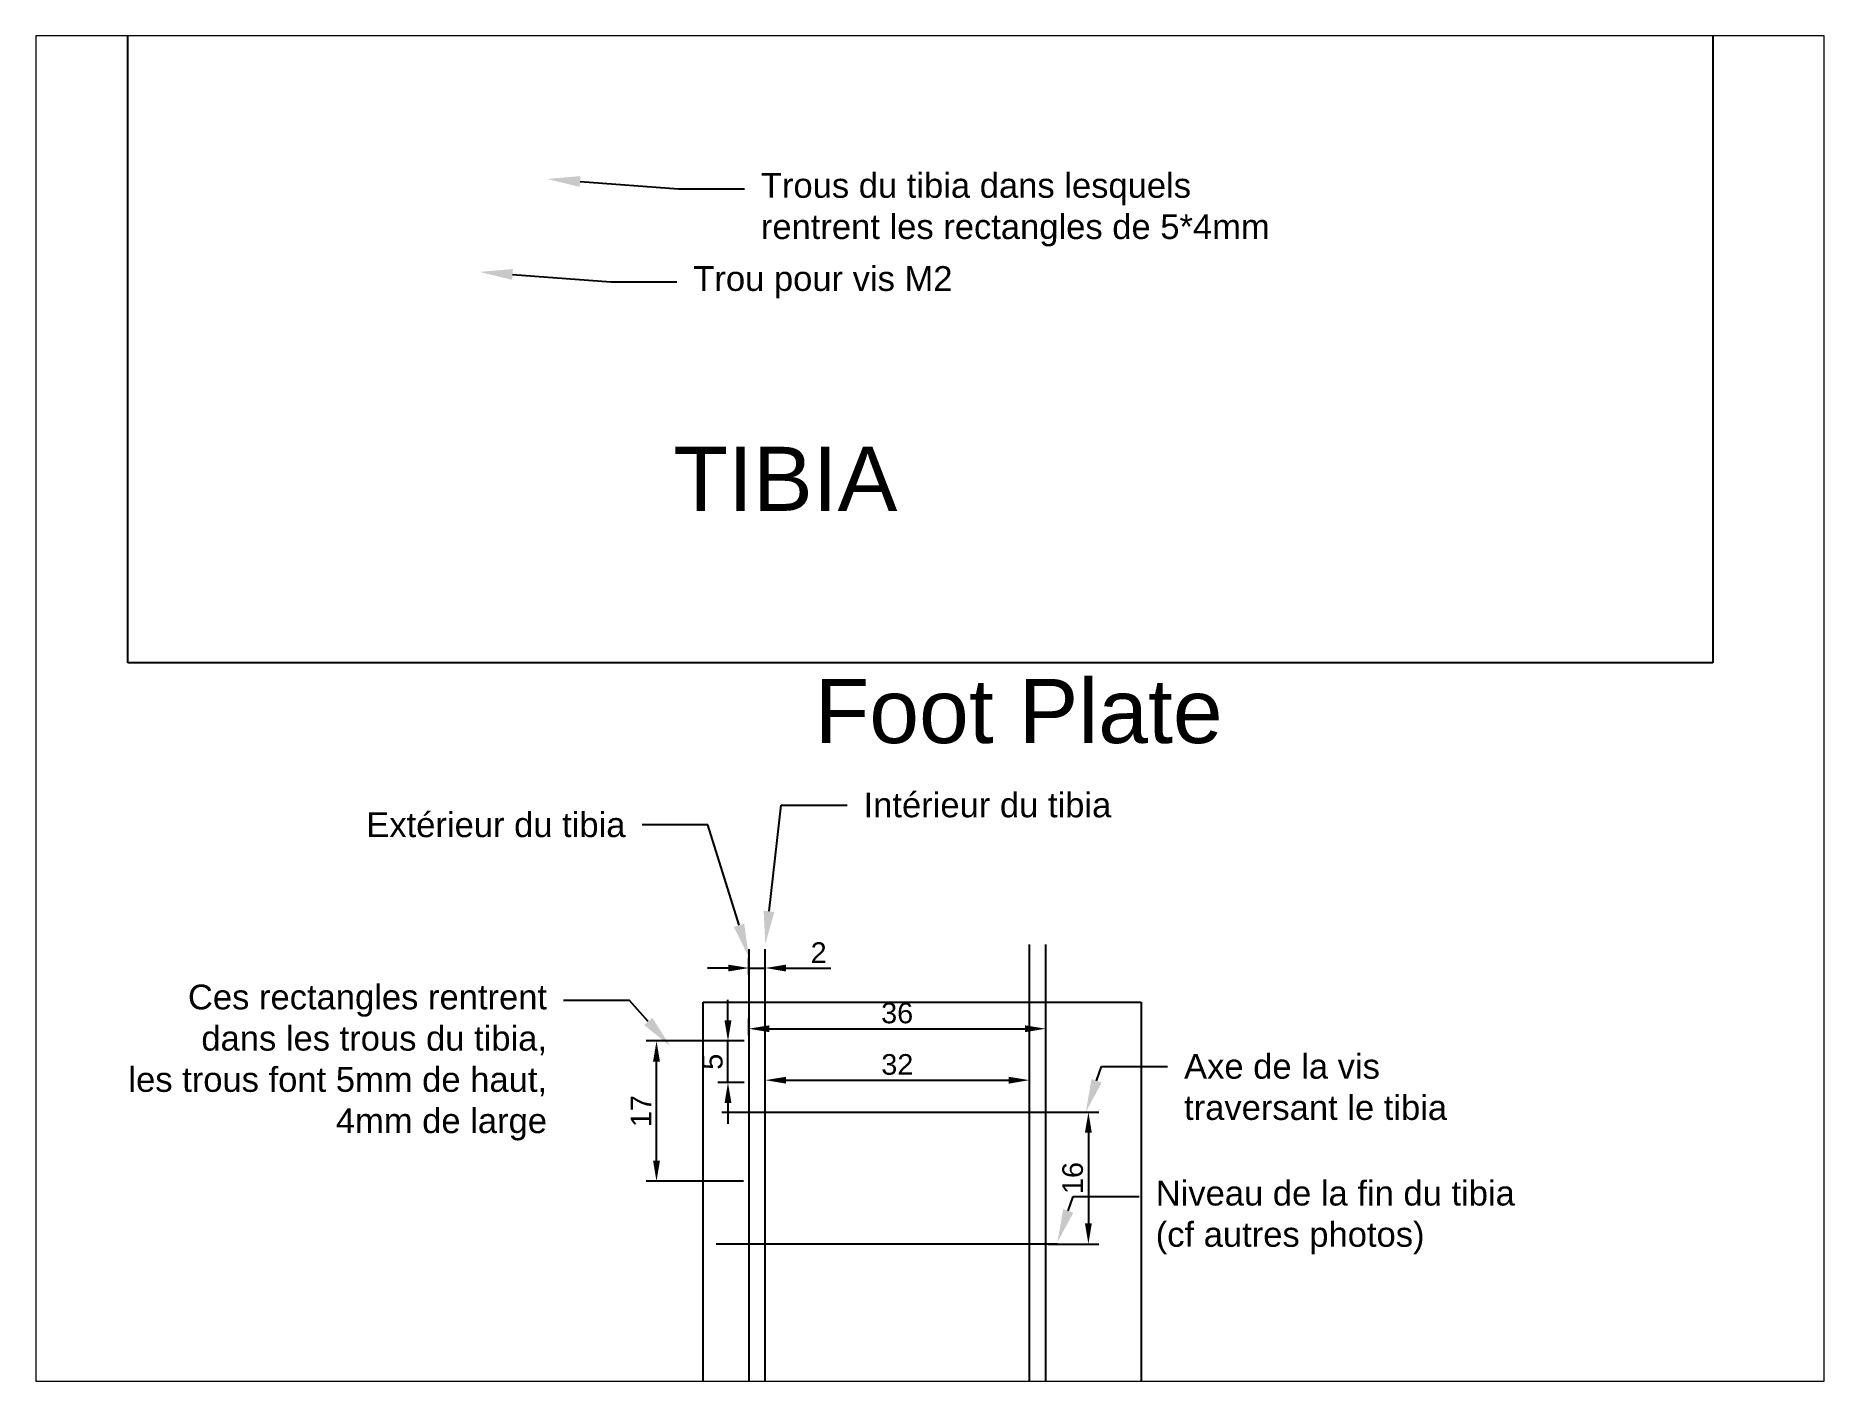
# Paper-space layout 'Layout1' of a CAD drawing. Header units: millimetres. Extents: x 1 to 257, y 1 to 194.
# The model-space entities are those that its viewports show. They can reach past a viewport. Long polylines and large blocks are cut down to what shows.
import ezdxf
from ezdxf import colors
from ezdxf.entities.mleader import LeaderData, LeaderLine
from ezdxf.math import Vec2, Vec3

# ---------------------------------------------------------------- set-up
doc = ezdxf.new("R2010")
doc.units = ezdxf.units.MM
doc.layers.add('Dimensions', color=5, linetype='Continuous')
doc.styles.get("Standard").update_dxf_attribs({"font": 'Arial.ttf'})
doc.dimstyles.new('ISO-25', dxfattribs={"dimtxt": 2.5, "dimasz": 2.5, "dimexe": 1.25, "dimexo": 0.625, "dimtad": 1, "dimtxsty": 'Standard', "dimcen": 2.5, "dimadec": 0, "dimazin": 0, "dimtfac": 1, "dimtmove": 0, "dimatfit": 3, "dimfxl": 1, "dimarcsym": 0})
picture_1 = doc.add_image_def('image1.png', size_in_pixel=(1060, 926))
picture_2 = doc.add_image_def('image2.png', size_in_pixel=(1184, 1566))

# ---------------------------------------------------------------- blocks, each defined once
blk = doc.blocks.new('*D1')
at = {"layer": 'Defpoints', "color": 0, "transparency": 16777216}
for p in [(-34.68, 72.42), (-70.71, 71.01), (-34.68, 71.01)]:
    blk.add_point(p, dxfattribs=at)
at = {"layer": 'Dimensions', "color": 0, "lineweight": -2, "transparency": 16777216}
for p, q in [((-70.71, 71.64), (-70.71, 73.67)), ((-68.21, 72.42), (-37.18, 72.42)), ((-34.68, 71.64), (-34.68, 73.67))]:
    blk.add_line(p, q, dxfattribs=at)
at = {"layer": 'Dimensions', "color": 0, "transparency": 16777216}
for points in [[(-68.21, 72.83), (-68.21, 72), (-70.71, 72.42)], [(-37.18, 72.83), (-37.18, 72), (-34.68, 72.42)]]:
    blk.add_solid(points, dxfattribs=at)
at = {"layer": 'Dimensions', "color": 0, "transparency": 16777216, "insert": (-52.7, 74.31), "char_height": 2.5, "attachment_point": 5}
blk.add_mtext('36', dxfattribs=at)
blk = doc.blocks.new('*D2')
at = {"layer": 'Defpoints', "color": 0, "transparency": 16777216}
for p in [(-36.66, 66.18), (-68.69, 64.27), (-36.66, 64.27)]:
    blk.add_point(p, dxfattribs=at)
at = {"layer": 'Dimensions', "color": 0, "lineweight": -2, "transparency": 16777216}
for p, q in [((-68.69, 64.89), (-68.69, 67.43)), ((-36.66, 64.89), (-36.66, 67.43)), ((-66.19, 66.18), (-39.16, 66.18))]:
    blk.add_line(p, q, dxfattribs=at)
at = {"layer": 'Dimensions', "color": 0, "transparency": 16777216}
for points in [[(-66.19, 66.59), (-66.19, 65.76), (-68.69, 66.18)], [(-39.16, 66.59), (-39.16, 65.76), (-36.66, 66.18)]]:
    blk.add_solid(points, dxfattribs=at)
at = {"layer": 'Dimensions', "color": 0, "transparency": 16777216, "insert": (-52.68, 68.07), "char_height": 2.5, "attachment_point": 5}
blk.add_mtext('32', dxfattribs=at)
blk = doc.blocks.new('*D5')
at = {"layer": 'Defpoints', "color": 0, "transparency": 16777216}
for p in [(-35.02, 62.31), (-35.02, 46.31), (-29.5, 46.31)]:
    blk.add_point(p, dxfattribs=at)
at = {"layer": 'Dimensions', "color": 0, "lineweight": -2, "transparency": 16777216}
for p, q in [((-34.39, 62.31), (-28.25, 62.31)), ((-29.5, 59.81), (-29.5, 48.81)), ((-34.39, 46.31), (-28.25, 46.31))]:
    blk.add_line(p, q, dxfattribs=at)
at = {"layer": 'Dimensions', "color": 0, "transparency": 16777216}
for points in [[(-29.92, 59.81), (-29.09, 59.81), (-29.5, 62.31)], [(-29.92, 48.81), (-29.09, 48.81), (-29.5, 46.31)]]:
    blk.add_solid(points, dxfattribs=at)
at = {"layer": 'Dimensions', "color": 0, "transparency": 16777216, "insert": (-31.4, 54.31), "char_height": 2.5, "attachment_point": 5, "rotation": 90}
blk.add_mtext('16', dxfattribs=at)
blk = doc.blocks.new('*D7')
at = {"layer": 'Defpoints', "color": 0, "transparency": 16777216}
for p in [(-73.22, 70.93), (-70.63, 70.93), (-70.63, 65.9)]:
    blk.add_point(p, dxfattribs=at)
at = {"layer": 'Dimensions', "color": 0, "lineweight": -2, "transparency": 16777216}
for p, q in [((-73.22, 73.43), (-73.22, 75.93)), ((-71.26, 70.93), (-74.47, 70.93)), ((-73.22, 65.9), (-73.22, 70.93)), ((-71.26, 65.9), (-74.47, 65.9)), ((-73.22, 63.4), (-73.22, 60.9))]:
    blk.add_line(p, q, dxfattribs=at)
at = {"layer": 'Dimensions', "color": 0, "transparency": 16777216}
for points in [[(-73.64, 73.43), (-72.8, 73.43), (-73.22, 70.93)], [(-73.64, 63.4), (-72.8, 63.4), (-73.22, 65.9)]]:
    blk.add_solid(points, dxfattribs=at)
at = {"layer": 'Dimensions', "color": 0, "transparency": 16777216, "insert": (-75.11, 68.41), "char_height": 2.5, "attachment_point": 5, "rotation": 90}
blk.add_mtext('5', dxfattribs=at)
blk = doc.blocks.new('*D11')
at = {"layer": 'Defpoints', "color": 0, "transparency": 16777216}
for p in [(-70.69, 78.33), (-68.69, 79.78), (-68.69, 78.33)]:
    blk.add_point(p, dxfattribs=at)
at = {"layer": 'Dimensions', "color": 0, "lineweight": -2, "transparency": 16777216}
for p, q in [((-70.69, 78.96), (-70.69, 81.03)), ((-68.69, 78.96), (-68.69, 81.03)), ((-73.19, 79.78), (-75.69, 79.78)), ((-70.69, 79.78), (-68.69, 79.78)), ((-66.19, 79.78), (-60.74, 79.78))]:
    blk.add_line(p, q, dxfattribs=at)
at = {"layer": 'Dimensions', "color": 0, "transparency": 16777216}
for points in [[(-73.19, 80.19), (-73.19, 79.36), (-70.69, 79.78)], [(-66.19, 80.19), (-66.19, 79.36), (-68.69, 79.78)]]:
    blk.add_solid(points, dxfattribs=at)
at = {"layer": 'Dimensions', "color": 0, "transparency": 16777216, "insert": (-62.22, 81.65), "char_height": 2.5, "attachment_point": 5}
blk.add_mtext('2', dxfattribs=at)
blk = doc.blocks.new('*D18')
at = {"layer": 'Defpoints', "color": 0, "transparency": 16777216}
for p in [(-81.89, 70.93), (-70.69, 70.93), (-70.69, 53.93)]:
    blk.add_point(p, dxfattribs=at)
at = {"layer": 'Dimensions', "color": 0, "lineweight": -2, "transparency": 16777216}
for p, q in [((-71.32, 70.93), (-83.14, 70.93)), ((-81.89, 56.43), (-81.89, 68.43)), ((-71.32, 53.93), (-83.14, 53.93))]:
    blk.add_line(p, q, dxfattribs=at)
at = {"layer": 'Dimensions', "color": 0, "transparency": 16777216}
for points in [[(-82.31, 68.43), (-81.47, 68.43), (-81.89, 70.93)], [(-82.31, 56.43), (-81.47, 56.43), (-81.89, 53.93)]]:
    blk.add_solid(points, dxfattribs=at)
at = {"layer": 'Dimensions', "color": 0, "transparency": 16777216, "insert": (-83.76, 62.43), "char_height": 2.5, "attachment_point": 5, "rotation": 90}
blk.add_mtext('17', dxfattribs=at)

msp = doc.modelspace()

# ---------------------------------------------------------------- linework, layer by layer
at = {"layer": 'Dimensions', "color": 20}
for p, q in [((-36.68, 82.643), (-36.68, 26.266)), ((-34.68, 25.051), (-34.68, 82.643)), ((-70.694, 82.072), (-70.694, 25.695)), ((-68.694, 24.48), (-68.694, 82.072)), ((-73.985, 62.311), (-29.819, 62.311)), ((-33.257, 46.311), (-74.656, 46.311))]:
    msp.add_line(p, q, dxfattribs=at)

# ---------------------------------------------------------------- texts
at = {"layer": 'Dimensions', "color": 0}
for s, p in [('TIBIA', (-79.83, 135.218)), ('Foot Plate', (-62.719, 107.057))]:
    msp.add_text(s, height=7.7749, dxfattribs=at).set_placement(p)

# ---------------------------------------------------------------- dimensions: what is measured, and where the dimension line sits
at = {"layer": 'Dimensions'}
dim = msp.add_linear_dim(base=(-68.694, 79.777), p1=(-70.694, 78.33), p2=(-68.694, 78.33), dimstyle='ISO-25', dxfattribs=at)
dim.commit()
dim.dimension.update_dxf_attribs({"geometry": '*D11', "text_midpoint": (-62.216, 81.652)})
for base, p1, p2, picture, middle in [((-34.68, 72.416), (-70.714, 71.01), (-34.68, 71.01), '*D1', (-52.697, 74.308)), ((-36.664, 66.178), (-68.694, 64.267), (-36.664, 64.267), '*D2', (-52.679, 68.07))]:
    dim = msp.add_linear_dim(base=base, p1=p1, p2=p2, dimstyle='ISO-25', override={"dimdec": 1}, dxfattribs=at)
    dim.commit()
    dim.dimension.update_dxf_attribs({"geometry": picture, "text_midpoint": middle})
at = {"layer": 'Dimensions', "color": 1}
for base, p1, p2, picture, middle in [((-73.219, 70.926), (-70.634, 65.901), (-70.634, 70.926), '*D7', (-75.111, 68.414)), ((-81.89, 70.926), (-70.694, 53.932), (-70.694, 70.926), '*D18', (-83.765, 62.429))]:
    dim = msp.add_linear_dim(base=base, p1=p1, p2=p2, angle=90, dimstyle='ISO-25', override={"dimdec": 1}, dxfattribs=at)
    dim.commit()
    dim.dimension.update_dxf_attribs({"geometry": picture, "text_midpoint": middle})
at = {"layer": 'Dimensions'}
dim = msp.add_linear_dim(base=(-29.505, 46.311), p1=(-35.018, 62.311), p2=(-35.018, 46.311), angle=90, dimstyle='ISO-25', dxfattribs=at)
dim.commit()
dim.dimension.update_dxf_attribs({"geometry": '*D5', "text_midpoint": (-31.397, 54.311)})

# ---------------------------------------------------------------- pictures from other files: only their frames are drawn
at = {"color": 7}
image = msp.add_image(picture_1, insert=(-76.236, 29.236), size_in_units=(53.14, 46.422), dxfattribs=at)
image.dxf.flags = 7
at = {"layer": 'Dimensions', "color": 250}
image = msp.add_image(picture_2, insert=(-146.019, 116.787), size_in_units=(192.271, 254.305), dxfattribs=at)
image.dxf.flags = 7

# ---------------------------------------------------------------- leaders
at = {"layer": 'Dimensions', "color": 1}
ml = msp.add_multileader_mtext('Standard', dxfattribs=at)
ml.set_content('Trous du tibia dans lesquels \\Prentrent les rectangles de 5*4mm', color=1)
ml.set_leader_properties()
ml.build(insert=Vec2(0, 0))
ctx = ml.context
ctx.base_point, ctx.char_height, ctx.plane_origin = Vec3(-71.232, 174.257), 3, Vec3(29.411, 201.442)
notes = []
notes.append((ctx, [(0, (1, 1, 0), (-79.232, 174.257), (1, 0), 8, [(0, [(-95.146, 175.464)], 0, [])])]))
ctx.mtext.insert, ctx.mtext.flow_direction = Vec3(-69.232, 176.187), 5
ml = msp.add_multileader_mtext('Standard', dxfattribs=at)
ml.set_content('Trou pour vis M2', color=1)
ml.set_leader_properties()
ml.build(insert=Vec2(0, 0))
ctx = ml.context
ctx.base_point, ctx.char_height, ctx.plane_origin = Vec3(-79.427, 162.985), 3, Vec3(21.215, 190.171)
notes.append((ctx, [(0, (1, 1, 0), (-87.427, 162.985), (1, 0), 8, [(0, [(-103.342, 164.192)], 0, [])])]))
ctx.mtext.insert, ctx.mtext.flow_direction = Vec3(-77.427, 164.895), 5
at = {"layer": 'Dimensions', "color": 20}
ml = msp.add_multileader_mtext('Standard', dxfattribs=at)
ml.set_content('Intérieur du tibia', color=20)
ml.set_leader_properties()
ml.build(insert=Vec2(0, 0))
ctx = ml.context
ctx.base_point, ctx.char_height, ctx.plane_origin = Vec3(-58.772, 99.539), 3, Vec3(-68.694, 82.685)
notes.append((ctx, [(0, (1, 1, 0), (-66.772, 99.539), (1, 0), 8, [(0, [(-68.694, 82.685)], 0, [])])]))
ctx.mtext.insert, ctx.mtext.flow_direction = Vec3(-56.772, 101.059), 5
ml = msp.add_multileader_mtext('Standard', dxfattribs=at)
ml.set_content('Extérieur du tibia', color=20)
ml.set_leader_properties()
ml.build(insert=Vec2(0, 0))
ctx = ml.context
ctx.base_point, ctx.char_height, ctx.plane_origin = Vec3(-118.548, 97.136), 3, Vec3(-70.694, 81.138)
ctx.text_align_type = 2
notes.append((ctx, [(1, (1, 1, 0), (-75.648, 97.136), (-1, 0), 8, [(0, [(-70.694, 81.138)], 0, [])])]))
ctx.mtext.insert, ctx.mtext.alignment, ctx.mtext.flow_direction = Vec3(-85.648, 98.657), 3, 5
at = {"layer": 'Dimensions', "color": 1}
ml = msp.add_multileader_mtext('Standard', dxfattribs=at)
ml.set_content('Ces rectangles rentrent \\Pdans les trous du tibia, \\Ples trous font 5mm de haut, \\P4mm de large ', color=1)
ml.set_leader_properties()
ml.build(insert=Vec2(0, 0))
ctx = ml.context
ctx.base_point, ctx.char_height, ctx.plane_origin = Vec3(-147.18, 75.836), 3, Vec3(-80.212, 70.308)
ctx.text_align_type = 2
notes.append((ctx, [(1, (1, 1, 0), (-85.167, 75.836), (-1, 0), 8, [(0, [(-80.212, 70.308)], 0, [])])]))
ctx.mtext.insert, ctx.mtext.alignment, ctx.mtext.flow_direction = Vec3(-95.167, 77.766), 3, 5
at = {"layer": 'Dimensions', "color": 20}
ml = msp.add_multileader_mtext('Standard', dxfattribs=at)
ml.set_content('Axe de la vis \\Ptraversant le tibia', color=20)
ml.set_leader_properties()
ml.build(insert=Vec2(0, 0))
ctx = ml.context
ctx.base_point, ctx.char_height, ctx.plane_origin = Vec3(-19.898, 67.839), 3, Vec3(-29.819, 62.311)
notes.append((ctx, [(0, (1, 1, 0), (-27.898, 67.839), (1, 0), 8, [(0, [(-29.819, 62.311)], 0, [])])]))
ctx.mtext.insert, ctx.mtext.flow_direction = Vec3(-17.898, 69.36), 5
ml = msp.add_multileader_mtext('Standard', dxfattribs=at)
ml.set_content('Niveau de la fin du tibia \\P(cf autres photos)', color=20)
ml.set_leader_properties()
ml.build(insert=Vec2(0, 0))
ctx = ml.context
ctx.base_point, ctx.char_height, ctx.plane_origin = Vec3(-23.336, 52.069), 3, Vec3(-33.257, 46.54)
notes.append((ctx, [(0, (1, 1, 0), (-31.336, 52.069), (1, 0), 8, [(0, [(-33.257, 46.54)], 0, [])])]))
ctx.mtext.insert, ctx.mtext.flow_direction = Vec3(-21.336, 53.978), 5
for ctx, leaders in notes:
    for number, flags, end, landing, length, lines in leaders:
        leader = LeaderData()
        leader.index, (leader.has_last_leader_line, leader.has_dogleg_vector, leader.attachment_direction) = number, flags
        leader.last_leader_point, leader.dogleg_vector, leader.dogleg_length = Vec3(end), Vec3(landing), length
        for number, points, colour, breaks in lines:
            line = LeaderLine()
            line.index, line.vertices, line.color, line.breaks = number, Vec3.list(points), colors.encode_raw_color(colour), breaks
            leader.lines.append(line)
        ctx.leaders.append(leader)

psp = doc.layouts.get("Layout1")

# ---------------------------------------------------------------- viewports
at = {"layer": 'Dimensions'}
psp.add_viewport(center=(128.96, 97.48), size=(256.3, 192.7717), view_center_point=(-48.719, 111.251), view_height=163.16311, dxfattribs=at)

doc.saveas('drawing.dxf')
